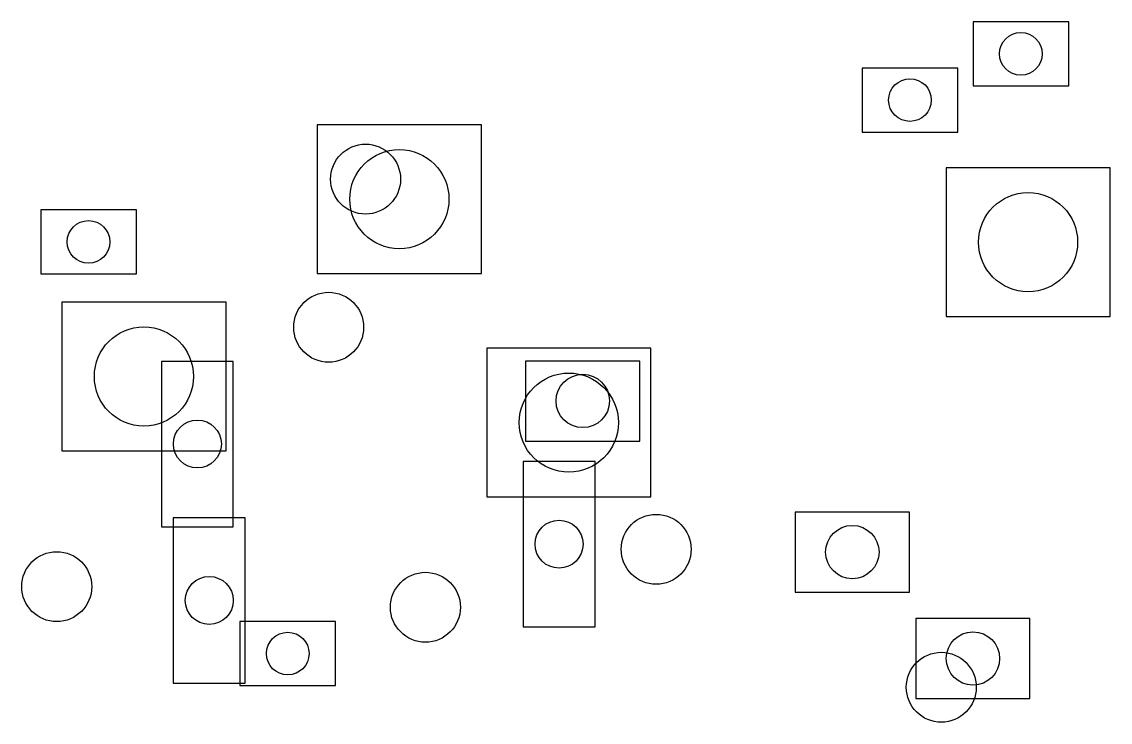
# Model space of a CAD drawing. Header units: millimetres. Extents: x 339 to 12783, y 509 to 8522.
import ezdxf

# ---------------------------------------------------------------- set-up
doc = ezdxf.new("R2010")
doc.units = ezdxf.units.MM
doc.layers.add('A-FURN', color=8, linetype='Continuous')

# ---------------------------------------------------------------- blocks, each defined once
blk = doc.blocks.new('FURN-0')
at = {"layer": 'A-FURN'}
blk.add_lwpolyline([(0, 0), (1094, 0), (1094, 732), (0, 732)], close=True, dxfattribs=at)
blk.add_circle((547, 366), 244, dxfattribs=at)
blk = doc.blocks.new('FURN-1')
at = {"layer": 'A-FURN'}
blk.add_lwpolyline([(0, 0), (1877, 0), (1877, 1701), (0, 1701)], close=True, dxfattribs=at)
blk.add_circle((938, 850), 567, dxfattribs=at)
blk = doc.blocks.new('FURN-2')
at = {"layer": 'A-FURN'}
blk.add_lwpolyline([(0, 0), (1305, 0), (1305, 915), (0, 915)], close=True, dxfattribs=at)
blk.add_circle((653, 458), 305, dxfattribs=at)
blk = doc.blocks.new('FURN-3')
at = {"layer": 'A-FURN'}
blk.add_lwpolyline([(0, 0), (822, 0), (822, 1891), (0, 1891)], close=True, dxfattribs=at)
blk.add_circle((411, 946), 274, dxfattribs=at)

msp = doc.modelspace()

# ---------------------------------------------------------------- linework, layer by layer
at = {"layer": 'A-FURN'}
for centre in [(4270, 6722), (3848, 5027), (7592, 2487), (739, 2060), (4954, 1824), (10852, 909)]:
    msp.add_circle(centre, 400, dxfattribs=at)

# ---------------------------------------------------------------- block references
for name, p in [('FURN-0', (11215, 7789)), ('FURN-0', (9947, 7260)), ('FURN-1', (3718, 5643)), ('FURN-1', (10906, 5151)), ('FURN-0', (556, 5637)), ('FURN-1', (798, 3614)), ('FURN-1', (5655, 3086)), ('FURN-3', (1936, 2746)), ('FURN-2', (6100, 3726)), ('FURN-3', (6071, 1600)), ('FURN-2', (9182, 1997)), ('FURN-3', (2072, 956)), ('FURN-0', (2833, 928)), ('FURN-2', (10561, 780))]:
    msp.add_blockref(name, p, dxfattribs=at)

doc.saveas('drawing.dxf')
